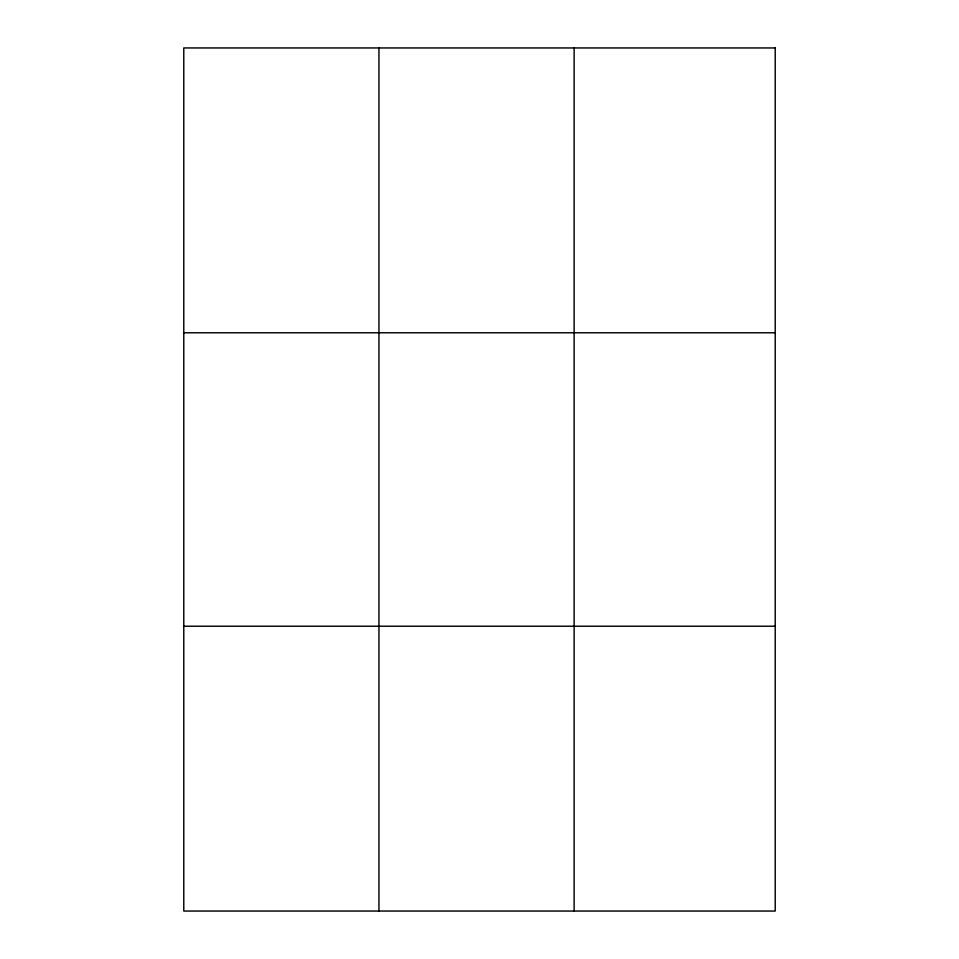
<?xml version="1.0" encoding="UTF-8"?>
<svg xmlns="http://www.w3.org/2000/svg" width="959" height="959" viewBox="0 0 959 959"><rect width="100%" height="100%" fill="white"/><g stroke="black" fill="none" stroke-linecap="round" stroke-linejoin="round"><path stroke-width="1.44" d="M378.949 911.05L378.949 47.95M574.129 911.05L574.129 47.95M183.78 332.773L775.22 332.773M183.78 626.227L775.22 626.227M775.22 47.95L183.78 47.95L183.78 911.05L775.22 911.05L775.22 47.95"/></g></svg>
